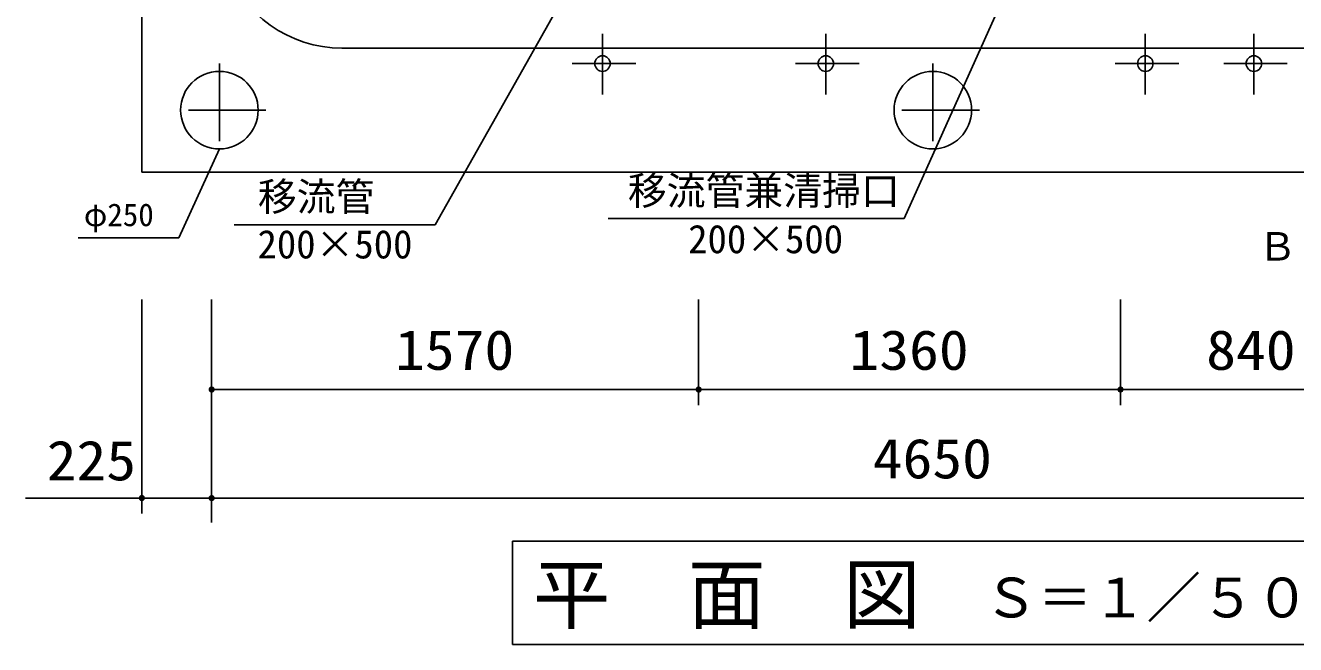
# Model space of a CAD drawing. Units: millimetres, scale not verified. Extents: x -14850 to 14850, y -10500 to 10500.
# Drawn here: x -10375 to -6280, y -2974 to -977 of the extents above; entities that cross this region are included whole.
import ezdxf
from ezdxf.enums import TextEntityAlignment as Align

# ---------------------------------------------------------------- set-up
doc = ezdxf.new("R2010")
doc.units = ezdxf.units.MM
doc.header["$LTSCALE"] = 50
doc.linetypes.add('CHAIN1', pattern=[8, 5, -1, 1, -1])
for name, color, linetype, lineweight in [('0-0_躯体', 3, 'Continuous', 25), ('0-1_製作', 5, 'Continuous', 25), ('0-4_文字', 5, 'Continuous', 25)]:
    doc.layers.add(name, color=color, linetype=linetype, lineweight=lineweight)
doc.styles.add('ＭＳ ゴシック', font='')
doc.styles.get('ＭＳ ゴシック').set_extended_font_data('MS Gothic')

msp = doc.modelspace()

# ---------------------------------------------------------------- linework, layer by layer
at = {"layer": '0-0_躯体', "color": 2}
for p, q in [((-9999.21, 1549.83), (-9999.21, -1450.17)), ((-9749.21, -1375.17), (-9880, -1661.67)), ((-9999.21, -1450.17), (-4899.21, -1450.17)), ((-9880, -1661.67), (-10204.44, -1661.67)), ((-9774.21, -2151.2), (-8204.21, -2151.2)), ((-8204.21, -2151.2), (-6844.21, -2151.2)), ((-6844.21, -2151.2), (-6004.21, -2151.2)), ((-9774.21, -2501.2), (-5124.21, -2501.2))]:
    msp.add_line(p, q, dxfattribs=at)
at = {"layer": '0-0_躯体'}
for p, q in [((-6915.09, -203.29), (-7541.16, -1599.3)), ((-8259.03, -211.37), (-9053.24, -1619.74)), ((-9354.11, -1050.17), (-6029.21, -1050.17)), ((-9053.24, -1619.74), (-9702.16, -1619.74)), ((-7541.16, -1599.3), (-8495.86, -1599.3)), ((-8804.05, -2640.33), (-8804.05, -2973.67)), ((-8804.05, -2640.33), (-6137.39, -2640.33)), ((-8804.05, -2973.67), (-6137.39, -2973.67))]:
    msp.add_line(p, q, dxfattribs=at)
at = {"layer": '0-0_躯体', "color": 2, "linetype": 'CHAIN1'}
for p, q in [((-9749.21, -1100.17), (-9749.21, -1400.17)), ((-7449.21, -1100.17), (-7449.21, -1400.17)), ((-9599.21, -1250.17), (-9899.21, -1250.17)), ((-7299.21, -1250.17), (-7599.21, -1250.17))]:
    msp.add_line(p, q, dxfattribs=at)
at = {"layer": '0-0_躯体', "color": 2}
for centre in [(-9749.21, -1250.17), (-7449.21, -1250.17)]:
    msp.add_circle(centre, 125, dxfattribs=at)
at = {"layer": '0-0_躯体'}
msp.add_arc((-9354.11, -650.17), 400, 199.47121, 270, dxfattribs=at)
at = {"layer": '0-1_製作', "color": 2}
for p, q in [((-9999.21, -2551.2), (-9999.21, -1860.42)), ((-9774.21, -2579.65), (-9774.21, -1860.42)), ((-8204.21, -2201.2), (-8204.21, -1860.42)), ((-6844.21, -2201.2), (-6844.21, -1860.42)), ((-9999.21, -2501.2), (-10374.67, -2501.2)), ((-9774.21, -2501.2), (-9999.21, -2501.2))]:
    msp.add_line(p, q, dxfattribs=at)
at = {"layer": '0-1_製作'}
for points in [[(-9784.19, -2150.57), (-9774.21, -2151.2), (-9784.21, -2151.2)], [(-9784.21, -2151.2), (-9783.51, -2154.88), (-9784.14, -2152.46)], [(-9784.21, -2151.2), (-9782.98, -2156.02), (-9783.51, -2154.88)], [(-9774.21, -2151.2), (-9782.98, -2156.02), (-9784.21, -2151.2)], [(-9784.04, -2149.33), (-9774.21, -2151.2), (-9784.19, -2150.57)], [(-9784.14, -2152.46), (-9783.51, -2154.88), (-9783.9, -2153.69)], [(-9783.72, -2148.11), (-9774.21, -2151.2), (-9784.04, -2149.33)], [(-9783.26, -2146.94), (-9774.21, -2151.2), (-9783.72, -2148.11)], [(-9782.66, -2145.84), (-9774.21, -2151.2), (-9783.26, -2146.94)], [(-9774.21, -2151.2), (-9782.3, -2157.08), (-9782.98, -2156.02)], [(-9781.92, -2144.83), (-9774.21, -2151.2), (-9782.66, -2145.84)], [(-9774.21, -2151.2), (-9781.5, -2158.05), (-9782.3, -2157.08)], [(-9781.06, -2143.91), (-9774.21, -2151.2), (-9781.92, -2144.83)], [(-9774.21, -2151.2), (-9780.59, -2158.91), (-9781.5, -2158.05)], [(-9780.09, -2143.11), (-9774.21, -2151.2), (-9781.06, -2143.91)], [(-9774.21, -2151.2), (-9779.57, -2159.65), (-9780.59, -2158.91)], [(-9779.03, -2142.44), (-9774.21, -2151.2), (-9780.09, -2143.11)], [(-9774.21, -2151.2), (-9778.47, -2160.25), (-9779.57, -2159.65)], [(-9777.9, -2141.9), (-9774.21, -2151.2), (-9779.03, -2142.44)], [(-9774.21, -2151.2), (-9777.3, -2160.71), (-9778.47, -2160.25)], [(-9776.7, -2141.52), (-9774.21, -2151.2), (-9777.9, -2141.9)], [(-9774.21, -2151.2), (-9776.09, -2161.03), (-9777.3, -2160.71)], [(-9775.47, -2141.28), (-9774.21, -2151.2), (-9776.7, -2141.52)], [(-9774.21, -2151.2), (-9774.84, -2161.18), (-9776.09, -2161.03)], [(-9775.47, -2141.28), (-9774.21, -2141.2), (-9774.21, -2151.2)], [(-9774.21, -2151.2), (-9774.21, -2161.2), (-9774.84, -2161.18)], [(-9774.21, -2141.2), (-9764.21, -2151.2), (-9774.21, -2151.2)], [(-9773.59, -2141.22), (-9764.21, -2151.2), (-9774.21, -2141.2)], [(-9774.21, -2151.2), (-9772.96, -2161.12), (-9774.21, -2161.2)], [(-9774.21, -2151.2), (-9771.73, -2160.89), (-9772.96, -2161.12)], [(-9764.21, -2151.2), (-9771.73, -2160.89), (-9774.21, -2151.2)], [(-9772.34, -2141.38), (-9764.21, -2151.2), (-9773.59, -2141.22)], [(-9771.12, -2141.69), (-9764.21, -2151.2), (-9772.34, -2141.38)], [(-9764.21, -2151.2), (-9770.53, -2160.5), (-9771.73, -2160.89)], [(-9769.96, -2142.15), (-9764.21, -2151.2), (-9771.12, -2141.69)], [(-9764.21, -2151.2), (-9769.4, -2159.97), (-9770.53, -2160.5)], [(-9768.86, -2142.76), (-9764.21, -2151.2), (-9769.96, -2142.15)], [(-9764.21, -2151.2), (-9768.34, -2159.29), (-9769.4, -2159.97)], [(-9767.84, -2143.5), (-9764.21, -2151.2), (-9768.86, -2142.76)], [(-9764.21, -2151.2), (-9767.37, -2158.49), (-9768.34, -2159.29)], [(-9766.92, -2144.36), (-9764.21, -2151.2), (-9767.84, -2143.5)], [(-9764.21, -2151.2), (-9766.51, -2157.58), (-9767.37, -2158.49)], [(-9766.12, -2145.32), (-9764.21, -2151.2), (-9766.92, -2144.36)], [(-9764.21, -2151.2), (-9765.77, -2156.56), (-9766.51, -2157.58)], [(-9765.45, -2146.38), (-9764.21, -2151.2), (-9766.12, -2145.32)], [(-9764.21, -2151.2), (-9765.17, -2155.46), (-9765.77, -2156.56)], [(-9764.92, -2147.52), (-9764.21, -2151.2), (-9765.45, -2146.38)], [(-9764.21, -2151.2), (-9764.7, -2154.29), (-9765.17, -2155.46)], [(-9764.92, -2147.52), (-9764.29, -2149.95), (-9764.21, -2151.2)], [(-9764.53, -2148.72), (-9764.29, -2149.95), (-9764.92, -2147.52)], [(-9764.21, -2151.2), (-9764.39, -2153.08), (-9764.7, -2154.29)], [(-9764.21, -2151.2), (-9764.23, -2151.83), (-9764.39, -2153.08)], [(-8214.19, -2150.57), (-8204.21, -2151.2), (-8214.21, -2151.2)], [(-8214.21, -2151.2), (-8212.98, -2156.02), (-8214.14, -2152.46)], [(-8214.21, -2151.2), (-8212.3, -2157.08), (-8212.98, -2156.02)], [(-8204.21, -2151.2), (-8212.3, -2157.08), (-8214.21, -2151.2)], [(-8214.04, -2149.33), (-8204.21, -2151.2), (-8214.19, -2150.57)], [(-8214.14, -2152.46), (-8213.51, -2154.88), (-8213.9, -2153.69)], [(-8214.14, -2152.46), (-8212.98, -2156.02), (-8213.51, -2154.88)], [(-8213.72, -2148.11), (-8204.21, -2151.2), (-8214.04, -2149.33)], [(-8213.26, -2146.94), (-8204.21, -2151.2), (-8213.72, -2148.11)], [(-8212.66, -2145.84), (-8204.21, -2151.2), (-8213.26, -2146.94)], [(-8211.92, -2144.83), (-8204.21, -2151.2), (-8212.66, -2145.84)], [(-8204.21, -2151.2), (-8211.5, -2158.05), (-8212.3, -2157.08)], [(-8211.06, -2143.91), (-8204.21, -2151.2), (-8211.92, -2144.83)], [(-8204.21, -2151.2), (-8210.59, -2158.91), (-8211.5, -2158.05)], [(-8210.09, -2143.11), (-8204.21, -2151.2), (-8211.06, -2143.91)], [(-8204.21, -2151.2), (-8209.57, -2159.65), (-8210.59, -2158.91)], [(-8209.03, -2142.44), (-8204.21, -2151.2), (-8210.09, -2143.11)], [(-8204.21, -2151.2), (-8208.47, -2160.25), (-8209.57, -2159.65)], [(-8207.9, -2141.9), (-8204.21, -2151.2), (-8209.03, -2142.44)], [(-8204.21, -2151.2), (-8207.3, -2160.71), (-8208.47, -2160.25)], [(-8206.7, -2141.52), (-8204.21, -2151.2), (-8207.9, -2141.9)], [(-8204.21, -2151.2), (-8206.09, -2161.03), (-8207.3, -2160.71)], [(-8206.7, -2141.52), (-8204.21, -2141.2), (-8204.21, -2151.2)], [(-8205.47, -2141.28), (-8204.21, -2141.2), (-8206.7, -2141.52)], [(-8204.21, -2151.2), (-8204.84, -2161.18), (-8206.09, -2161.03)], [(-8204.21, -2151.2), (-8204.21, -2161.2), (-8204.84, -2161.18)], [(-8204.21, -2141.2), (-8194.21, -2151.2), (-8204.21, -2151.2)], [(-8203.59, -2141.22), (-8194.21, -2151.2), (-8204.21, -2141.2)], [(-8204.21, -2151.2), (-8202.96, -2161.12), (-8204.21, -2161.2)], [(-8204.21, -2151.2), (-8201.73, -2160.89), (-8202.96, -2161.12)], [(-8204.21, -2151.2), (-8200.53, -2160.5), (-8201.73, -2160.89)], [(-8194.21, -2151.2), (-8200.53, -2160.5), (-8204.21, -2151.2)], [(-8202.34, -2141.38), (-8194.21, -2151.2), (-8203.59, -2141.22)], [(-8201.12, -2141.69), (-8194.21, -2151.2), (-8202.34, -2141.38)], [(-8199.96, -2142.15), (-8194.21, -2151.2), (-8201.12, -2141.69)], [(-8194.21, -2151.2), (-8199.4, -2159.97), (-8200.53, -2160.5)], [(-8198.86, -2142.76), (-8194.21, -2151.2), (-8199.96, -2142.15)], [(-8194.21, -2151.2), (-8198.34, -2159.29), (-8199.4, -2159.97)], [(-8197.84, -2143.5), (-8194.21, -2151.2), (-8198.86, -2142.76)], [(-8194.21, -2151.2), (-8197.37, -2158.49), (-8198.34, -2159.29)], [(-8196.92, -2144.36), (-8194.21, -2151.2), (-8197.84, -2143.5)], [(-8194.21, -2151.2), (-8196.51, -2157.58), (-8197.37, -2158.49)], [(-8196.12, -2145.32), (-8194.21, -2151.2), (-8196.92, -2144.36)], [(-8194.21, -2151.2), (-8195.77, -2156.56), (-8196.51, -2157.58)], [(-8195.45, -2146.38), (-8194.21, -2151.2), (-8196.12, -2145.32)], [(-8194.21, -2151.2), (-8195.17, -2155.46), (-8195.77, -2156.56)], [(-8195.45, -2146.38), (-8194.29, -2149.95), (-8194.21, -2151.2)], [(-8194.92, -2147.52), (-8194.29, -2149.95), (-8195.45, -2146.38)], [(-8194.21, -2151.2), (-8194.7, -2154.29), (-8195.17, -2155.46)], [(-8194.92, -2147.52), (-8194.53, -2148.72), (-8194.29, -2149.95)], [(-8194.21, -2151.2), (-8194.39, -2153.08), (-8194.7, -2154.29)], [(-8194.21, -2151.2), (-8194.23, -2151.83), (-8194.39, -2153.08)], [(-6854.19, -2150.57), (-6844.21, -2151.2), (-6854.21, -2151.2)], [(-6854.21, -2151.2), (-6852.98, -2156.02), (-6854.13, -2152.46)], [(-6854.21, -2151.2), (-6852.3, -2157.08), (-6852.98, -2156.02)], [(-6844.21, -2151.2), (-6852.3, -2157.08), (-6854.21, -2151.2)], [(-6854.04, -2149.33), (-6844.21, -2151.2), (-6854.19, -2150.57)], [(-6854.13, -2152.46), (-6853.51, -2154.88), (-6853.9, -2153.69)], [(-6854.13, -2152.46), (-6852.98, -2156.02), (-6853.51, -2154.88)], [(-6853.72, -2148.11), (-6844.21, -2151.2), (-6854.04, -2149.33)], [(-6853.26, -2146.94), (-6844.21, -2151.2), (-6853.72, -2148.11)], [(-6852.66, -2145.84), (-6844.21, -2151.2), (-6853.26, -2146.94)], [(-6851.92, -2144.83), (-6844.21, -2151.2), (-6852.66, -2145.84)], [(-6844.21, -2151.2), (-6851.5, -2158.05), (-6852.3, -2157.08)], [(-6851.06, -2143.91), (-6844.21, -2151.2), (-6851.92, -2144.83)], [(-6844.21, -2151.2), (-6850.59, -2158.91), (-6851.5, -2158.05)], [(-6850.09, -2143.11), (-6844.21, -2151.2), (-6851.06, -2143.91)], [(-6844.21, -2151.2), (-6849.57, -2159.65), (-6850.59, -2158.91)], [(-6849.03, -2142.44), (-6844.21, -2151.2), (-6850.09, -2143.11)], [(-6844.21, -2151.2), (-6848.47, -2160.25), (-6849.57, -2159.65)], [(-6847.89, -2141.9), (-6844.21, -2151.2), (-6849.03, -2142.44)], [(-6844.21, -2151.2), (-6847.3, -2160.71), (-6848.47, -2160.25)], [(-6846.7, -2141.52), (-6844.21, -2151.2), (-6847.89, -2141.9)], [(-6844.21, -2151.2), (-6846.09, -2161.03), (-6847.3, -2160.71)], [(-6846.7, -2141.52), (-6844.21, -2141.2), (-6844.21, -2151.2)], [(-6845.47, -2141.28), (-6844.21, -2141.2), (-6846.7, -2141.52)], [(-6844.21, -2151.2), (-6844.84, -2161.18), (-6846.09, -2161.03)], [(-6844.21, -2151.2), (-6844.21, -2161.2), (-6844.84, -2161.18)], [(-6844.21, -2141.2), (-6834.21, -2151.2), (-6844.21, -2151.2)], [(-6843.59, -2141.22), (-6834.21, -2151.2), (-6844.21, -2141.2)], [(-6844.21, -2151.2), (-6842.96, -2161.12), (-6844.21, -2161.2)], [(-6844.21, -2151.2), (-6841.73, -2160.89), (-6842.96, -2161.12)], [(-6844.21, -2151.2), (-6840.53, -2160.5), (-6841.73, -2160.89)], [(-6834.21, -2151.2), (-6840.53, -2160.5), (-6844.21, -2151.2)], [(-6842.34, -2141.38), (-6834.21, -2151.2), (-6843.59, -2141.22)], [(-6841.12, -2141.69), (-6834.21, -2151.2), (-6842.34, -2141.38)], [(-6839.96, -2142.15), (-6834.21, -2151.2), (-6841.12, -2141.69)], [(-6834.21, -2151.2), (-6839.4, -2159.97), (-6840.53, -2160.5)], [(-6838.86, -2142.76), (-6834.21, -2151.2), (-6839.96, -2142.15)], [(-6834.21, -2151.2), (-6838.34, -2159.29), (-6839.4, -2159.97)], [(-6837.84, -2143.5), (-6834.21, -2151.2), (-6838.86, -2142.76)], [(-6834.21, -2151.2), (-6837.37, -2158.49), (-6838.34, -2159.29)], [(-6836.92, -2144.36), (-6834.21, -2151.2), (-6837.84, -2143.5)], [(-6834.21, -2151.2), (-6836.51, -2157.58), (-6837.37, -2158.49)], [(-6836.12, -2145.32), (-6834.21, -2151.2), (-6836.92, -2144.36)], [(-6834.21, -2151.2), (-6835.77, -2156.56), (-6836.51, -2157.58)], [(-6835.45, -2146.38), (-6834.21, -2151.2), (-6836.12, -2145.32)], [(-6834.21, -2151.2), (-6835.17, -2155.46), (-6835.77, -2156.56)], [(-6835.45, -2146.38), (-6834.29, -2149.95), (-6834.21, -2151.2)], [(-6834.92, -2147.52), (-6834.29, -2149.95), (-6835.45, -2146.38)], [(-6834.21, -2151.2), (-6834.7, -2154.29), (-6835.17, -2155.46)], [(-6834.92, -2147.52), (-6834.53, -2148.72), (-6834.29, -2149.95)], [(-6834.21, -2151.2), (-6834.39, -2153.08), (-6834.7, -2154.29)], [(-6834.21, -2151.2), (-6834.23, -2151.83), (-6834.39, -2153.08)], [(-10008.26, -2496.94), (-9999.21, -2501.2), (-10008.72, -2498.11)], [(-10007.66, -2495.84), (-9999.21, -2501.2), (-10008.26, -2496.94)], [(-10006.92, -2494.83), (-9999.21, -2501.2), (-10007.66, -2495.84)], [(-10006.06, -2493.91), (-9999.21, -2501.2), (-10006.92, -2494.83)], [(-10005.09, -2493.11), (-9999.21, -2501.2), (-10006.06, -2493.91)], [(-10004.03, -2492.44), (-9999.21, -2501.2), (-10005.09, -2493.11)], [(-10002.9, -2491.9), (-9999.21, -2501.2), (-10004.03, -2492.44)], [(-10001.7, -2491.52), (-9999.21, -2501.2), (-10002.9, -2491.9)], [(-10000.47, -2491.28), (-9999.21, -2501.2), (-10001.7, -2491.52)], [(-10000.47, -2491.28), (-9999.21, -2491.2), (-9999.21, -2501.2)], [(-9999.21, -2491.2), (-9989.21, -2501.2), (-9999.21, -2501.2)], [(-9998.59, -2491.22), (-9989.21, -2501.2), (-9999.21, -2491.2)], [(-9997.34, -2491.38), (-9989.21, -2501.2), (-9998.59, -2491.22)], [(-9996.12, -2491.69), (-9989.21, -2501.2), (-9997.34, -2491.38)], [(-9994.96, -2492.15), (-9989.21, -2501.2), (-9996.12, -2491.69)], [(-9993.86, -2492.76), (-9989.21, -2501.2), (-9994.96, -2492.15)], [(-9992.84, -2493.5), (-9989.21, -2501.2), (-9993.86, -2492.76)], [(-9991.92, -2494.36), (-9989.21, -2501.2), (-9992.84, -2493.5)], [(-9991.12, -2495.32), (-9989.21, -2501.2), (-9991.92, -2494.36)], [(-9990.45, -2496.38), (-9989.21, -2501.2), (-9991.12, -2495.32)], [(-9989.92, -2497.52), (-9989.21, -2501.2), (-9990.45, -2496.38)], [(-9989.92, -2497.52), (-9989.29, -2499.95), (-9989.21, -2501.2)], [(-9989.53, -2498.72), (-9989.29, -2499.95), (-9989.92, -2497.52)], [(-9783.26, -2496.94), (-9774.21, -2501.2), (-9783.72, -2498.11)], [(-9782.66, -2495.84), (-9774.21, -2501.2), (-9783.26, -2496.94)], [(-9781.92, -2494.83), (-9774.21, -2501.2), (-9782.66, -2495.84)], [(-9781.06, -2493.91), (-9774.21, -2501.2), (-9781.92, -2494.83)], [(-9780.09, -2493.11), (-9774.21, -2501.2), (-9781.06, -2493.91)], [(-9779.03, -2492.44), (-9774.21, -2501.2), (-9780.09, -2493.11)], [(-9777.9, -2491.9), (-9774.21, -2501.2), (-9779.03, -2492.44)], [(-9776.7, -2491.52), (-9774.21, -2501.2), (-9777.9, -2491.9)], [(-9775.47, -2491.28), (-9774.21, -2501.2), (-9776.7, -2491.52)], [(-9775.47, -2491.28), (-9774.21, -2491.2), (-9774.21, -2501.2)], [(-9774.21, -2491.2), (-9764.21, -2501.2), (-9774.21, -2501.2)], [(-9773.59, -2491.22), (-9764.21, -2501.2), (-9774.21, -2491.2)], [(-9772.34, -2491.38), (-9764.21, -2501.2), (-9773.59, -2491.22)], [(-9771.12, -2491.69), (-9764.21, -2501.2), (-9772.34, -2491.38)], [(-9769.96, -2492.15), (-9764.21, -2501.2), (-9771.12, -2491.69)], [(-9768.86, -2492.76), (-9764.21, -2501.2), (-9769.96, -2492.15)], [(-9767.84, -2493.5), (-9764.21, -2501.2), (-9768.86, -2492.76)], [(-9766.92, -2494.36), (-9764.21, -2501.2), (-9767.84, -2493.5)], [(-9766.12, -2495.32), (-9764.21, -2501.2), (-9766.92, -2494.36)], [(-9765.45, -2496.38), (-9764.21, -2501.2), (-9766.12, -2495.32)], [(-9764.92, -2497.52), (-9764.21, -2501.2), (-9765.45, -2496.38)], [(-9764.92, -2497.52), (-9764.29, -2499.95), (-9764.21, -2501.2)], [(-9764.53, -2498.72), (-9764.29, -2499.95), (-9764.92, -2497.52)], [(-10009.19, -2500.57), (-9999.21, -2501.2), (-10009.21, -2501.2)], [(-10009.21, -2501.2), (-10008.51, -2504.88), (-10009.14, -2502.46)], [(-10009.21, -2501.2), (-10007.98, -2506.02), (-10008.51, -2504.88)], [(-9999.21, -2501.2), (-10007.98, -2506.02), (-10009.21, -2501.2)], [(-10009.04, -2499.33), (-9999.21, -2501.2), (-10009.19, -2500.57)], [(-10009.14, -2502.46), (-10008.51, -2504.88), (-10008.9, -2503.69)], [(-10008.72, -2498.11), (-9999.21, -2501.2), (-10009.04, -2499.33)], [(-9999.21, -2501.2), (-10007.3, -2507.08), (-10007.98, -2506.02)], [(-9999.21, -2501.2), (-10006.5, -2508.05), (-10007.3, -2507.08)], [(-9999.21, -2501.2), (-10005.59, -2508.91), (-10006.5, -2508.05)], [(-9999.21, -2501.2), (-10004.57, -2509.65), (-10005.59, -2508.91)], [(-9999.21, -2501.2), (-10003.47, -2510.25), (-10004.57, -2509.65)], [(-9999.21, -2501.2), (-10002.3, -2510.71), (-10003.47, -2510.25)], [(-9999.21, -2501.2), (-10001.09, -2511.03), (-10002.3, -2510.71)], [(-9999.21, -2501.2), (-9999.84, -2511.18), (-10001.09, -2511.03)], [(-9999.21, -2501.2), (-9999.21, -2511.2), (-9999.84, -2511.18)], [(-9999.21, -2501.2), (-9997.96, -2511.12), (-9999.21, -2511.2)], [(-9999.21, -2501.2), (-9996.73, -2510.89), (-9997.96, -2511.12)], [(-9989.21, -2501.2), (-9996.73, -2510.89), (-9999.21, -2501.2)], [(-9989.21, -2501.2), (-9995.53, -2510.5), (-9996.73, -2510.89)], [(-9989.21, -2501.2), (-9994.4, -2509.97), (-9995.53, -2510.5)], [(-9989.21, -2501.2), (-9993.34, -2509.29), (-9994.4, -2509.97)], [(-9989.21, -2501.2), (-9992.37, -2508.49), (-9993.34, -2509.29)], [(-9989.21, -2501.2), (-9991.51, -2507.58), (-9992.37, -2508.49)], [(-9989.21, -2501.2), (-9990.77, -2506.56), (-9991.51, -2507.58)], [(-9989.21, -2501.2), (-9990.17, -2505.46), (-9990.77, -2506.56)], [(-9989.21, -2501.2), (-9989.7, -2504.29), (-9990.17, -2505.46)], [(-9989.21, -2501.2), (-9989.39, -2503.08), (-9989.7, -2504.29)], [(-9989.21, -2501.2), (-9989.23, -2501.83), (-9989.39, -2503.08)], [(-9784.19, -2500.57), (-9774.21, -2501.2), (-9784.21, -2501.2)], [(-9784.21, -2501.2), (-9783.51, -2504.88), (-9784.14, -2502.46)], [(-9784.21, -2501.2), (-9782.98, -2506.02), (-9783.51, -2504.88)], [(-9774.21, -2501.2), (-9782.98, -2506.02), (-9784.21, -2501.2)], [(-9784.04, -2499.33), (-9774.21, -2501.2), (-9784.19, -2500.57)], [(-9784.14, -2502.46), (-9783.51, -2504.88), (-9783.9, -2503.69)], [(-9783.72, -2498.11), (-9774.21, -2501.2), (-9784.04, -2499.33)], [(-9774.21, -2501.2), (-9782.3, -2507.08), (-9782.98, -2506.02)], [(-9774.21, -2501.2), (-9781.5, -2508.05), (-9782.3, -2507.08)], [(-9774.21, -2501.2), (-9780.59, -2508.91), (-9781.5, -2508.05)], [(-9774.21, -2501.2), (-9779.57, -2509.65), (-9780.59, -2508.91)], [(-9774.21, -2501.2), (-9778.47, -2510.25), (-9779.57, -2509.65)], [(-9774.21, -2501.2), (-9777.3, -2510.71), (-9778.47, -2510.25)], [(-9774.21, -2501.2), (-9776.09, -2511.03), (-9777.3, -2510.71)], [(-9774.21, -2501.2), (-9774.84, -2511.18), (-9776.09, -2511.03)], [(-9774.21, -2501.2), (-9774.21, -2511.2), (-9774.84, -2511.18)], [(-9774.21, -2501.2), (-9772.96, -2511.12), (-9774.21, -2511.2)], [(-9774.21, -2501.2), (-9771.73, -2510.89), (-9772.96, -2511.12)], [(-9764.21, -2501.2), (-9771.73, -2510.89), (-9774.21, -2501.2)], [(-9764.21, -2501.2), (-9770.53, -2510.5), (-9771.73, -2510.89)], [(-9764.21, -2501.2), (-9769.4, -2509.97), (-9770.53, -2510.5)], [(-9764.21, -2501.2), (-9768.34, -2509.29), (-9769.4, -2509.97)], [(-9764.21, -2501.2), (-9767.37, -2508.49), (-9768.34, -2509.29)], [(-9764.21, -2501.2), (-9766.51, -2507.58), (-9767.37, -2508.49)], [(-9764.21, -2501.2), (-9765.77, -2506.56), (-9766.51, -2507.58)], [(-9764.21, -2501.2), (-9765.17, -2505.46), (-9765.77, -2506.56)], [(-9764.21, -2501.2), (-9764.7, -2504.29), (-9765.17, -2505.46)], [(-9764.21, -2501.2), (-9764.39, -2503.08), (-9764.7, -2504.29)], [(-9764.21, -2501.2), (-9764.23, -2501.83), (-9764.39, -2503.08)]]:
    msp.add_solid(points, dxfattribs=at)
at = {"layer": '0-4_文字', "color": 7}
for p, q in [((-8514.21, -1200.38), (-8514.21, -1003.9)), ((-7794.21, -1200.38), (-7794.21, -1003.9)), ((-6764.21, -1200.38), (-6764.21, -1003.9)), ((-6414.21, -1200.38), (-6414.21, -1003.9)), ((-8611.54, -1100.17), (-8406.39, -1100.17)), ((-7891.54, -1100.17), (-7686.39, -1100.17)), ((-6861.54, -1100.17), (-6656.39, -1100.17)), ((-6511.54, -1100.17), (-6306.39, -1100.17))]:
    msp.add_line(p, q, dxfattribs=at)
for centre in [(-8514.21, -1100.17), (-7794.21, -1100.17), (-6764.21, -1100.17), (-6414.21, -1100.17)]:
    msp.add_circle(centre, 25, dxfattribs=at)

# ---------------------------------------------------------------- texts
at = {"layer": '0-0_躯体', "color": 4, "style": 'ＭＳ ゴシック'}
for s, height, p in [('移流管\u3000\u3000', 91.79, (-9625.12, -1602.65)), ('移流管兼清掃口', 91.79, (-8432.34, -1583.33)), ('φ250', 73.31, (-10186.3, -1646.43)), ('200×500', 91.79, (-9626.4, -1756.02)), ('200×500', 91.79, (-8238.06, -1739.2)), ('Ｂ', 91.79, (-6401.02, -1762.95)), ('平\u3000面\u3000図', 183.3, (-8738.84, -2958.38)), ('Ｓ＝１／５０', 128.4, (-7285.69, -2924.59))]:
    msp.add_text(s, height=height, dxfattribs=at).set_placement(p, align=Align.BOTTOM_LEFT)
at = {"layer": '0-1_製作', "color": 4, "style": 'ＭＳ ゴシック', "width": 1.1}
for s, p in [('1570', (-9182.96, -2126.2)), ('1360', (-7717.96, -2126.2)), ('840', (-6567.96, -2126.2)), ('225', (-10306.01, -2482.58)), ('4650', (-7642.96, -2476.2))]:
    msp.add_text(s, height=128.4, dxfattribs=at).set_placement(p, align=Align.BOTTOM_LEFT)

doc.saveas('drawing.dxf')
